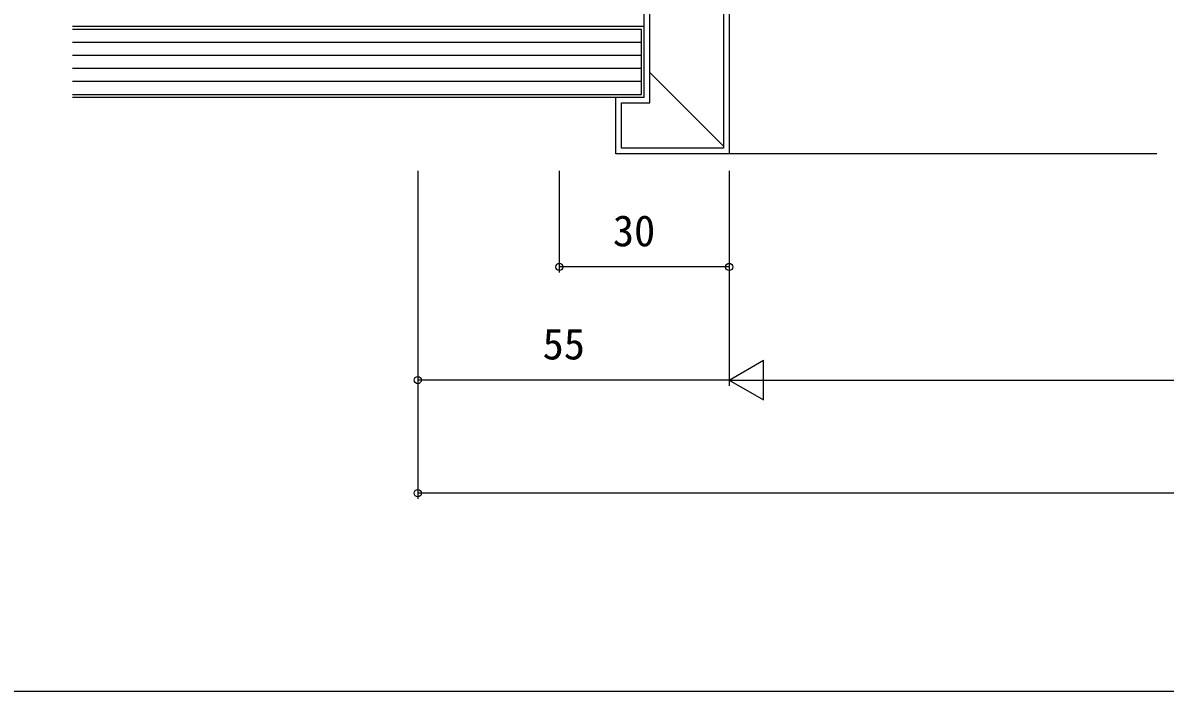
# Model space of a CAD drawing. Units: millimetres, scale not verified. Extents: x -437 to 438, y -344 to 341.
# Drawn here: x -87.6 to 114.2, y -343.7 to -225.5 of the extents above; entities that cross this region are included whole.
import ezdxf
from ezdxf.enums import TextEntityAlignment as Align

# ---------------------------------------------------------------- set-up
doc = ezdxf.new("R2010")
doc.units = ezdxf.units.MM
doc.header["$LTSCALE"] = 2
for name, color, linetype in [('0-5_YKK_D', 6, 'Continuous'), ('0-6_YKK_ZWAK', 7, 'Continuous'), ('0-7_YSS_K', 3, 'Continuous')]:
    doc.layers.add(name, color=color, linetype=linetype)
doc.styles.add('ＭＳ ゴシック', font='')
doc.styles.get('ＭＳ ゴシック').set_extended_font_data('MS Gothic')

msp = doc.modelspace()

# ---------------------------------------------------------------- linework, layer by layer
at = {"layer": '0-5_YKK_D'}
for p, q in [((-17.8, -251.7), (-17.8, -309.7)), ((-17.8, -251.7), (-17.8, -289.7)), ((7.2, -251.7), (7.2, -269.7)), ((37.2, -251.7), (37.2, -269.7)), ((37.2, -251.7), (37.2, -289.7)), ((37.2, -251.7), (37.2, -289.7)), ((37.2, -268.7), (7.2, -268.7)), ((37.2, -288.7), (43.262, -285.2)), ((43.262, -292.2), (43.262, -285.2)), ((37.2, -288.7), (-17.8, -288.7)), ((37.2, -288.7), (43.262, -292.2)), ((37.2, -288.7), (49.324, -288.7)), ((44.2, -288.7), (290.2, -288.7)), ((352.2, -308.7), (-17.8, -308.7))]:
    msp.add_line(p, q, dxfattribs=at)
for centre in [(7.2, -268.7), (37.2, -268.7), (-17.8, -288.7), (-17.8, -308.7)]:
    msp.add_circle(centre, 0.637, dxfattribs=at)
at = {"layer": '0-6_YKK_ZWAK'}
msp.add_lwpolyline([(-436.8, -343.7), (438.2, -343.7), (438.2, 306.3)], dxfattribs=at)
at = {"layer": '0-7_YSS_K'}
for p, q in [((21.7, -229), (-78.8, -229)), ((21.7, -231.3), (-78.8, -231.3)), ((21.7, -233.6), (-78.8, -233.6)), ((21.7, -235.9), (-78.8, -235.9)), ((23.2, -234.328), (36.2, -247.328)), ((112.7, -248.7), (37.2, -248.7))]:
    msp.add_line(p, q, dxfattribs=at)
for points in [[(17.2, -193.7), (34.2, -193.7), (34.2, -208.7), (37.2, -208.7), (37.2, -248.7), (17.2, -248.7), (17.2, -238.7), (22.2, -238.7), (22.2, -223.7), (17.2, -223.7)], [(18.2, -194.7), (33.2, -194.7), (33.2, -209.7), (36.2, -209.7), (36.2, -247.7), (18.2, -247.7), (18.2, -239.7), (23.2, -239.7), (23.2, -222.7), (18.2, -222.7)]]:
    msp.add_lwpolyline(points, close=True, dxfattribs=at)
for points in [[(-78.8, -238.7), (22.2, -238.7), (22.2, -226.2), (-78.8, -226.2)], [(-78.8, -238.2), (21.7, -238.2), (21.7, -226.7), (-78.8, -226.7)]]:
    msp.add_lwpolyline(points, dxfattribs=at)

# ---------------------------------------------------------------- texts
at = {"layer": '0-5_YKK_D', "style": 'ＭＳ ゴシック'}
for s, p in [('30', (16.66, -266.7)), ('55', (4.245, -286.7))]:
    msp.add_text(s, height=5.499, dxfattribs=at).set_placement(p, align=Align.BOTTOM_LEFT)

doc.saveas('drawing.dxf')
